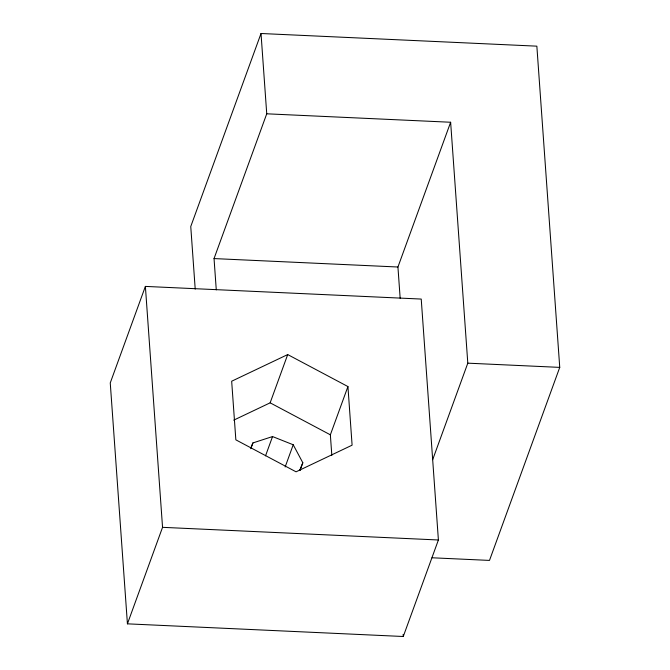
<?xml version="1.0" encoding="UTF-8"?>
<svg xmlns="http://www.w3.org/2000/svg" width="670" height="670" viewBox="0 0 670 670"><rect width="100%" height="100%" fill="white"/><g stroke="black" fill="none" stroke-linecap="round" stroke-linejoin="round"><path stroke-width="1" d="M145.382 286.408L110.257 382.922L127.426 623.837L403.265 636.5L438.398 539.986L421.229 299.063L145.382 286.408L162.55 527.332L127.426 623.837M432.024 557.775L489.494 560.413L559.743 367.386L536.854 46.163L261.015 33.5L190.757 226.527L195.213 289.105M216.276 289.867L214.04 258.578L266.735 113.808L261.015 33.5M250.806 448.716L252.917 442.929L272.548 436.555L293.226 444.771L302.823 462.761L300.018 470.482M233.721 420.149L270.144 402.829L287.706 354.572L347.931 386.557L352.102 445.173L296.065 471.822L235.848 439.838L231.669 381.222L287.706 354.572M265.521 455.86L272.548 436.555M285.144 466.973L293.226 444.771M331.826 455.382L330.36 434.813L347.931 386.557M400.166 298.301L397.938 267.012L450.634 122.25L266.735 113.808M432.669 459.679L467.802 363.165L450.634 122.25M250.94 447.711L252.917 442.929M299.674 470.415L302.823 462.761M214.04 258.578L397.938 267.012M467.802 363.165L559.743 367.386M162.55 527.332L438.398 539.986M270.144 402.829L330.36 434.813M403.114 634.415L403.265 636.5"/></g></svg>
